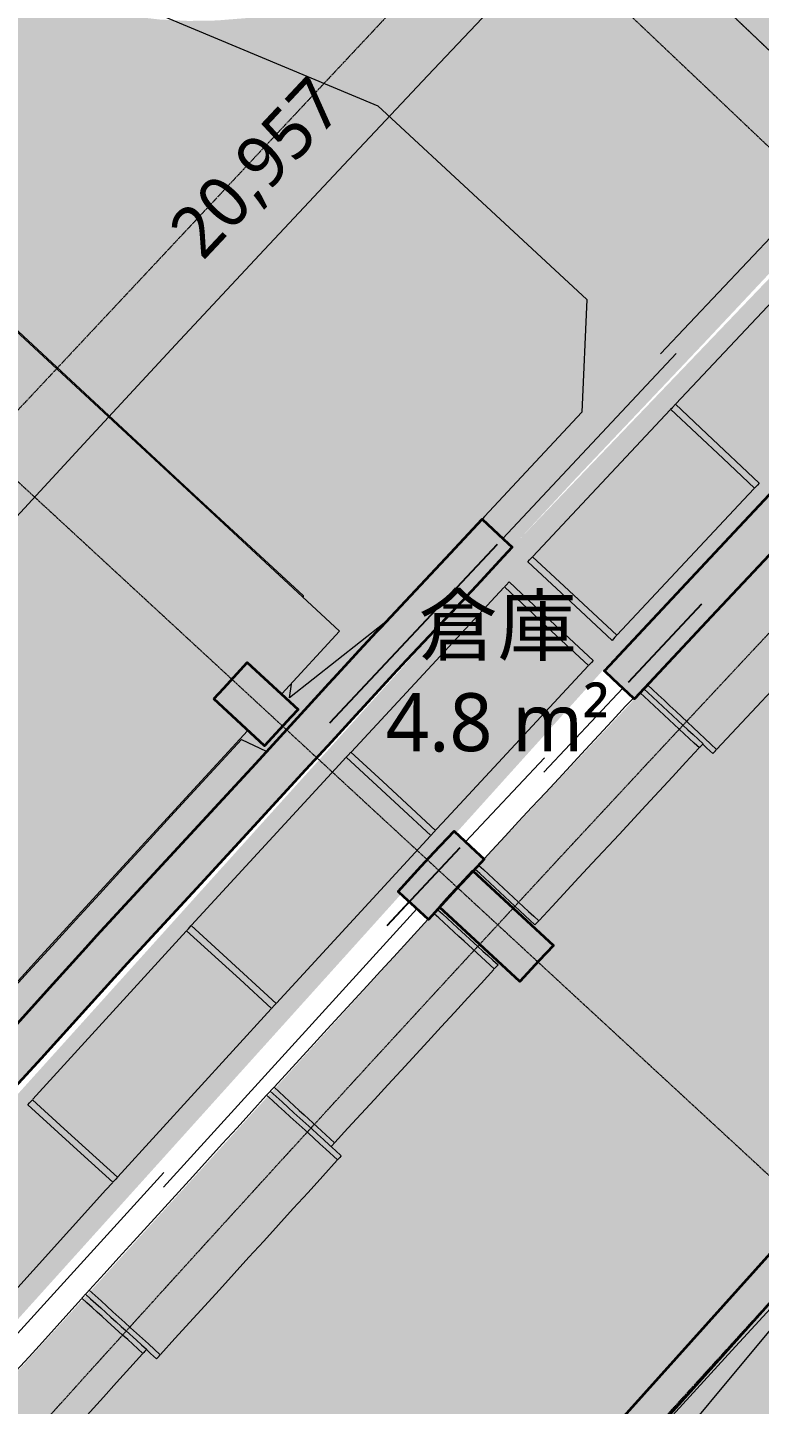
# Model space of a CAD drawing. Header units: millimetres. Extents: x -100577 to 287200, y -212120 to 238461.
# Drawn here: x 57583 to 60252, y 40721 to 45742 of the extents above; entities that cross this region are included whole.
import ezdxf

# ---------------------------------------------------------------- set-up
doc = ezdxf.new("R2010")
doc.units = ezdxf.units.MM
doc.linetypes.add('DASHDOT', pattern=[3.556, 2.54, -0.508, 0, -0.508])
doc.linetypes.add('PHANTOM', pattern=[6.35, 3.175, -0.635, 0.635, -0.635, 0.635, -0.635])
for name, color, linetype, lineweight in [('01_切断（構造・壁）', 7, 'Continuous', 35), ('02_切断（家具）', 8, 'Continuous', 18), ('06_部屋の色', 8, 'Continuous', 0), ('07_切断（建具）', 7, 'Continuous', 18), ('11_見えがかり（家具）', 8, 'Continuous', 9), ('20_上部（屋根の外形・梁）', 8, 'PHANTOM', 9), ('40_通り芯', 1, 'DASHDOT', 9), ('50_寸法', 3, 'Continuous', 9), ('60_部屋名・面積', 7, 'Continuous', 13), ('70_断面の位置', 6, 'DASHDOT', 9)]:
    doc.layers.add(name, color=color, linetype=linetype, lineweight=lineweight)
doc.styles.add('JP', font='NotoSansCJKjp-Regular.otf')

msp = doc.modelspace()

# ---------------------------------------------------------------- hatches: boundary and pattern name
at = {"layer": '01_切断（構造・壁）'}
for points in [[(63671.7, 47412.9), (63705.8, 47379.1), (63707, 47377.7), (63707, 47377.7), (63707, 47377.7), (63705.8, 47376.3), (63675.9, 47346.3), (63541, 47210.6), (63284.7, 46952.6), (63283.9, 46951.8), (62818.8, 46469.9), (62464.9, 46103.2), (61199.4, 44791.9), (61198.5, 44791.1), (60679.8, 44237.7), (60287.2, 43818.7), (60076.1, 43593.5), (59796.7, 43295.4), (59795.4, 43294.1), (59795.4, 43294.1), (59795.4, 43294.1), (59793.9, 43295.3), (59717.2, 43367.2), (59687.3, 43395.2), (59686, 43396.5), (59687.3, 43398), (60178, 43921.5), (61090.1, 44894.7), (61090.5, 44895.1), (62142.4, 45985.1), (62357.1, 46207.6), (62449.4, 46303.1), (63176.9, 47057), (63177.2, 47057.3), (63177.3, 47057.4), (63434.3, 47316), (63475.2, 47357.1), (63599.4, 47482), (63600.8, 47483.3), (63602.1, 47482.1)], [(57663.8, 42241.5), (57794.9, 42386.5), (57834.9, 42430.7), (58058, 42671.9), (58325.6, 42961.3), (58415.1, 43058.9), (58669.8, 43336.8), (58680.6, 43348.5), (58698.4, 43367.9), (58768.1, 43444), (58792.6, 43470.7), (58841.1, 43522.5), (58855.8, 43538.1), (58871.7, 43555.1), (58943.6, 43631.7), (59124.7, 43824.9), (59207.2, 43914), (59240.2, 43949.6), (59240.2, 43949.6), (59240.2, 43949.6), (59318.5, 43876.5), (59349.9, 43847.3), (59349.9, 43847.3), (59349.9, 43847.3), (59316.9, 43811.6), (59234.3, 43722.5), (59218.2, 43705.4), (59146.7, 43629), (58965.8, 43436.2), (58959.8, 43429.8), (58951.1, 43420.5), (58929.6, 43397.6), (58902.7, 43368.9), (58810.3, 43268.1), (58780, 43234.9), (58690.6, 43137.5), (58582.3, 43019.3), (58436.1, 42859.8), (58213.2, 42618.8), (57945.7, 42329.6), (57803.3, 42172.1), (57632.3, 41983), (57534.8, 41876.5), (57477.2, 41813.6), (57390.4, 41718.8), (57291, 41610.4), (57204.4, 41513.6), (57101.3, 41398.5), (56980.6, 41263.7), (56844.8, 41112.1), (56839.2, 41105.9), (56829.7, 41095.2), (56820.8, 41085.3), (56674.6, 40923.5), (56506.5, 40737.7), (56357.7, 40573), (56252, 40453.4), (56112.8, 40295.9), (56023, 40194.4), (55921, 40080.3), (55781.1, 39924.1), (55699.8, 39833.2), (55645.7, 39771.4), (55553.2, 39665.7), (55235.7, 39302.8), (55091.3, 39139.3), (54907.6, 38931.3), (54778.5, 38785.1), (54662.3, 38650.6), (54645.7, 38631.4), (54608.7, 38588.5), (54608.7, 38588.5), (54608.7, 38588.5), (54570.1, 38622), (54495.6, 38687), (54495.6, 38687), (54495.6, 38687), (54607.7, 38816.8), (54665.6, 38884), (54665.6, 38884), (54665.6, 38884), (54810.1, 39047.5), (55123.1, 39402), (55252, 39549.2), (55269.6, 39569.4), (55587, 39932.2), (55693.6, 40051.2), (55825.3, 40198.5), (55924.5, 40309.3), (56026, 40424.2), (56117.6, 40527.8), (56246, 40673.1), (56392.3, 40835), (56414.5, 40859.5), (56709.4, 41185.8), (56717.8, 41195.1), (56727.8, 41206.3), (56733.4, 41212.5), (56923.2, 41424.5), (57124.5, 41649.3), (57179.7, 41710.9), (57334.9, 41880.4), (57521.2, 42083.7), (57588.4, 42158.1)], [(58261.8, 43294.2), (58298.3, 43333.7), (58384, 43426.4), (58569, 43255.6), (58543.3, 43227.8), (58446.8, 43123.3)], [(59216.1, 42738.6), (59247.4, 42709.3), (59247.4, 42709.3), (59247.4, 42709.3), (59221.9, 42682.1), (59145.4, 42600.5), (59106.8, 42558.1), (59080.2, 42528.8), (59045, 42490.1), (59045, 42490.1), (59045, 42490.1), (58965.7, 42562.2), (58957.8, 42569.4), (58934, 42591.1), (58969.5, 42630.1), (59018.5, 42683.9), (59035.2, 42702.3), (59064.7, 42733.8), (59137.9, 42811.8)], [(59084.4, 42534.5), (59113.1, 42565.6), (59206.5, 42666.7), (59500.4, 42395.3), (59447.7, 42338.3), (59378.2, 42263.1)]]:
    msp.add_hatch(color=7, dxfattribs=at).paths.add_polyline_path(points)
at = {"layer": '02_切断（家具）'}
for points in [[(60233.9, 44062.5), (60119.1, 44170.3), (59927.8, 44350.1), (59934.3, 44357), (59945, 44368.4), (60059.8, 44260.5), (60251, 44080.7), (60244.6, 44073.9)], [(59714, 43507.5), (59598.9, 43614.9), (59407, 43794), (59413.4, 43800.9), (59424.1, 43812.4), (59539.2, 43704.9), (59731.1, 43525.8), (59724.7, 43518.9)], [(59628.6, 43415.9), (59513.4, 43523.3), (59321.4, 43702.2), (59327.8, 43709.1), (59338.5, 43720.6), (59453.7, 43613.2), (59645.7, 43434.2), (59639.3, 43427.3)], [(59053.5, 42796.3), (58937.9, 42903.2), (58745.1, 43081.3), (58751.5, 43088.3), (58762.1, 43099.8), (58877.8, 42992.8), (59070.5, 42814.6), (59064.1, 42807.7)], [(58472.5, 42165), (58356.4, 42271.5), (58162.9, 42448.8), (58169.2, 42455.8), (58179.8, 42467.3), (58295.9, 42360.9), (58489.4, 42183.5), (58483.1, 42176.6)], [(57894.1, 41531.4), (57777.6, 41637.3), (57583.3, 41813.9), (57589.6, 41820.9), (57600.2, 41832.5), (57716.7, 41726.5), (57911, 41549.9), (57904.6, 41543)]]:
    msp.add_hatch(color=8, dxfattribs=at).paths.add_polyline_path(points)
at = {"layer": '06_部屋の色', "true_color": 0xf6e3a4}
h = msp.add_hatch(color=8, dxfattribs=at)
h.paths.add_polyline_path([(44177.4, 42081.2), (44516.1, 42484.9), (44856, 42887.9), (43127.9, 44348.7), (46290.4, 48988.5), (46486.8, 49276.7), (46378.3, 49373.6), (46372.4, 49378.8), (46552.4, 49642.9), (46666.6, 49540.6), (46851.1, 49811.2), (46742.8, 49908.5), (46737, 49913.7), (46917.2, 50178), (47031.1, 50075.3), (47065.3, 50125.4), (47096.3, 50171), (48311.4, 51953.7), (48204.1, 52052.4), (48198.3, 52057.7), (48379.1, 52322.9), (48484.7, 52225.4), (48492, 52218.7), (48677.3, 52490.5), (48570.2, 52589.5), (48564.4, 52594.8), (48745.3, 52860.2), (48858, 52755.7), (48877.7, 52784.5), (49516.4, 53721.7), (49545.5, 53764.2), (49641.3, 53895.5), (49655.2, 53914.6), (49660, 53920.3), (49764.5, 54045.6), (49774.9, 54058.2), (49843.4, 54136.5), (49845.5, 54138.9), (49907.4, 54248.7), (49909.2, 54251.8), (49909.2, 54251.9), (49911.5, 54255.5), (50062, 54494.7), (50064.5, 54498), (50235.1, 54718.9), (50238, 54721.9), (50429, 54925.4), (50432.2, 54928.2), (50641.8, 55112.4), (50645.2, 55114.8), (50871.6, 55278.1), (50873.4, 55279.1), (51080.1, 55399.8), (51116.2, 55420.9), (51333.5, 55521.2), (51373.4, 55539.6), (51599.3, 55618.6), (51640.8, 55633.1), (51873.2, 55690), (51915.9, 55700.5), (52152.7, 55734.8), (52195.5, 55741), (52196.3, 55741.1), (52200.5, 55741.3), (52482.9, 55754.9), (52538.6, 55754.9), (54873.8, 55754.5), (54873.9, 55903), (54873.9, 55906.5), (58469.9, 55906), (58469.8, 55759.5), (58469.8, 55754), (58509.8, 55754), (58521.4, 55754), (61629.2, 55753.6), (61669.1, 55753.6), (61671, 55753.6), (61677.1, 55753.6), (61679, 55753.5), (61681, 55753.4), (61681.5, 55753.3), (61976.7, 55738.5), (61981, 55737.8), (62269.5, 55693.9), (62273.6, 55692.9), (62556.4, 55620.2), (62560.3, 55618.8), (62834.4, 55518.2), (62838, 55516.4), (63100.7, 55388.7), (63104.1, 55386.6), (63352.8, 55233.1), (63355.8, 55230.8), (63587.9, 55053.1), (63588.7, 55052.3), (63800.4, 54853.6), (63806.6, 54847.7), (63827.7, 54825.8), (63832.7, 54820.5), (63876.8, 54774.8), (64047.5, 54597.6), (66483.2, 52068.4), (66802.3, 51737.1), (66836.9, 51701.1), (66849.8, 51687.7), (66847.6, 51685.6), (66741.1, 51582.1), (66843.2, 51476.3), (66846.7, 51472.7), (66760.5, 51389), (66251.5, 50899.2), (66199.2, 50847.7), (66099.9, 50949.6), (66093.1, 50956.5), (66089.5, 50953), (66089.4, 50952.8), (66088.7, 50952.1), (66085.5, 50949), (65798.8, 50666.6), (65457.1, 50334.7), (65455.7, 50333.3), (65449.7, 50327.5), (64959, 49839.6), (64948.4, 49829), (64514.9, 49402), (64619.1, 49297.4), (64622.1, 49294.3), (64558.2, 49231.4), (64209.6, 48880), (63858.6, 48530.9), (63374.6, 48038.3), (63209.4, 47871.8), (63101.2, 47978.5), (62757.4, 47631.8), (62751.2, 47625.4), (62569.8, 47438.2), (62674.8, 47335.4), (62678.4, 47331.9), (62526.4, 47175.2), (62186.8, 46829.4), (61698.6, 46321.1), (61217.9, 45825.1), (60870.4, 45458.4), (60798.3, 45383.3), (60693.2, 45483.3), (60688.2, 45488.1), (60476.6, 45267.7), (60583.2, 45166.4), (60586.9, 45163), (60534.7, 45108.7), (60052.5, 44594.7), (59577.6, 44093.2), (59351.3, 43848.7), (59245.2, 43947.7), (59240.1, 43952.5), (59127.1, 43830.4), (59123.3, 43826.3), (58798.2, 43479.6), (58793.4, 43474.5), (58791.1, 43472.1), (58786.7, 43467.3), (58785.4, 43465.8), (58328.3, 42967.2), (58324.2, 42962.6), (57843.8, 42443.3), (57833.4, 42432.1), (57526.4, 42092.4), (57519.7, 42085.1), (57178.2, 41712.2), (56717.9, 41198.3), (56709.1, 41188.4), (56708.9, 41188.2), (56707.9, 41187.1), (56250, 40680.5), (56244.5, 40674.4), (55927.7, 40316), (55923, 40310.6), (55590.5, 39939.1), (55585.5, 39933.5), (55128.5, 39411.1), (55121.6, 39403.3), (54664.1, 38885.3), (54492.8, 38686.8), (54605.6, 38588.5), (54607.4, 38587), (54461.8, 38418.2), (54129.2, 38037.8), (53671.3, 37502), (53220.2, 36979.1), (52907.7, 36608.5), (52646.1, 36302.3), (51656.5, 37138.8), (51347.2, 37400.2), (51845.2, 37987.1), (52358.5, 38587.4), (52860.8, 39170.5), (53365.4, 39751.7), (50500.3, 42248), (49986.6, 41656.2), (49475, 41062.4), (48965.7, 40466.8), (48445.3, 39853.7), (48405.3, 39806.3), (50696.8, 37870.2), (50245.1, 37333.6), (49756.1, 36748.6), (49431.2, 36357.7), (48949, 35773.6), (48946.5, 35772), (48943.2, 35772.2), (43003.2, 40658.3), (43001.4, 40661.7), (43002.5, 40665.4), (43671, 41474)])
h.paths.add_polyline_path([(59417.2, 48399.8), (59346.9, 48477.5), (59271.8, 48550.4), (59192, 48618.2), (59108, 48680.7), (59020, 48737.5), (58928.6, 48788.5), (58834, 48833.3), (58736.6, 48871.9), (58637, 48904.1), (58535.4, 48929.6), (58432.5, 48948.5), (58328.5, 48960.5), (58223.9, 48965.8), (58119.2, 48964.2), (58014.9, 48955.8), (57911.3, 48940.5), (57808.9, 48918.5), (57708.2, 48889.9), (57609.6, 48854.7), (57513.5, 48813.2), (57420.3, 48765.4), (57330.4, 48711.7), (57244.3, 48652.2), (57162.2, 48587.2), (57084.5, 48517), (57011.6, 48441.8), (56943.8, 48362.1), (56881.3, 48278), (56824.5, 48190.1), (56773.6, 48098.7), (56728.7, 48004), (56690.1, 47906.7), (56658, 47807.1), (56632.4, 47705.5), (56613.6, 47602.6), (56601.5, 47498.5), (56596.2, 47393.9), (56597.8, 47289.3), (56606.3, 47184.9), (56621.5, 47081.3), (56643.5, 46978.9), (56672.1, 46878.3), (56707.3, 46779.6), (56748.9, 46683.5), (56796.6, 46590.4), (56850.3, 46500.5), (56909.8, 46414.3), (56974.8, 46332.3), (57045, 46254.6), (57120.2, 46181.7), (57199.9, 46113.9), (57284, 46051.4), (57371.9, 45994.6), (57463.4, 45943.6), (57558, 45898.7), (57655.3, 45860.2), (57754.9, 45828), (57856.5, 45802.5), (57959.5, 45783.6), (58063.5, 45771.5), (58168.1, 45766.3), (58272.8, 45767.9), (58377.1, 45776.3), (58480.7, 45791.6), (58583, 45813.6), (58683.7, 45842.2), (58782.4, 45877.4), (58878.5, 45918.9), (58971.7, 45966.6), (59061.5, 46020.4), (59147.7, 46079.9), (59229.8, 46144.9), (59307.4, 46215.1), (59380.3, 46290.2), (59448.1, 46370), (59510.6, 46454.1), (59567.4, 46542), (59618.4, 46633.4), (59663.3, 46728.1), (59701.9, 46825.4), (59734, 46925), (59759.5, 47026.6), (59778.4, 47129.5), (59790.5, 47233.5), (59795.7, 47338.1), (59794.1, 47442.8), (59785.7, 47547.1), (59770.4, 47650.8), (59748.4, 47753.1), (59719.8, 47853.8), (59684.6, 47952.5), (59643.1, 48048.6), (59595.4, 48141.7), (59541.6, 48231.6), (59482.1, 48317.8)], flags=0)
at = {"layer": '06_部屋の色', "true_color": 0xe9dfcf}
h = msp.add_hatch(color=8, dxfattribs=at)
h.paths.add_polyline_path([(49022.5, 30769.9), (49370.2, 31207.1), (49497.6, 31367.5), (49974.9, 31963.3), (50454.5, 32557.4), (50936.2, 33149.6), (51255.7, 33539.4), (51420.1, 33740.1), (51906.3, 34328.8), (52394.6, 34915.7), (52885.1, 35500.7), (53180.1, 35850), (53180.1, 35850), (53243, 35924.5), (53244.9, 35922.9), (54741, 37666.6), (55040, 38015), (55041.6, 38016.8), (55137.2, 38128.3), (55137.6, 38128.8), (55137.6, 38128.8), (55152.4, 38145.5), (55187.6, 38185.3), (55219.4, 38221.3), (55237.2, 38241.4), (56711.9, 39910.2), (57026.8, 40266.5), (57028.4, 40268.4), (57125.5, 40378.2), (57125.7, 40378.4), (57125.7, 40378.4), (57125.7, 40378.4), (57125.7, 40378.4), (57136.1, 40389.9), (57183.5, 40441.9), (57227, 40489.7), (58726.3, 42137.1), (59046.4, 42488.8), (59048.1, 42490.6), (59146.9, 42599.2), (59147.6, 42599.9), (59162.6, 42615.9), (59249.8, 42709), (59688.5, 43177), (59796.8, 43292.6), (59819.8, 43317.1), (61200.4, 44790.2), (61200.5, 44790.3), (61200.5, 44790.3), (61200.5, 44790.3), (63117.3, 46776.3), (63281.8, 46946.8), (63285.7, 46950.8), (63674.5, 47342), (63710, 47377.8), (63706.1, 47381.6), (64213.4, 47894.8), (64752.1, 48435.7), (65116.6, 48798.7), (65119.4, 48795.9), (65376.4, 49054.5), (65402.5, 49080.8), (65402.6, 49080.9), (67432.9, 51065), (67546.4, 51175.8), (67550.1, 51179.5), (67550.1, 51179.5), (67550.1, 51179.5), (67669, 51292.3), (67872.8, 51485.7), (67985.8, 51592.9), (67984.2, 51594.6), (68202, 51801.3), (68203.6, 51799.6), (68713.3, 52283.3), (68711.7, 52285), (69617, 53144.2), (69618.6, 53142.5), (69662.9, 53184.6), (69989.4, 52835.9), (70054.6, 52897.7), (70054.6, 52897.7), (70054.6, 52897.7), (70054.6, 52897.7), (70120.6, 52958.6), (69794.6, 53307.7), (69839.4, 53349), (69837.8, 53350.7), (71492.2, 54875.3), (71493.8, 54873.6), (71870.2, 55220.6), (71868.6, 55222.3), (71935.2, 55283), (73145.3, 53950.5), (72586, 53440.7), (72028.7, 52928.8), (71473.2, 52414.9), (70957.1, 51933.8), (70368, 51380.9), (69818.3, 50860.8), (69270.6, 50338.6), (68797.2, 49884), (68180.9, 49288.2), (67639, 48760), (67099.1, 48229.8), (66669, 47804.2), (66025.2, 47163.3), (65491.2, 46627), (64959.2, 46088.8), (64570, 45692.1), (64570, 45692.1), (64429.3, 45548.6), (63901.3, 45006.5), (63375.4, 44462.4), (62851.5, 43916.3), (62503.5, 43550.9), (62503.5, 43550.9), (62329.6, 43368.3), (61809.8, 42818.3), (61292, 42266.4), (60776.3, 41712.6), (60472, 41383.5), (60262.6, 41156.9), (59751, 40599.3), (59241.5, 40039.7), (58734.1, 39478.3), (58467.6, 39181.3), (58228.8, 38915), (57725.5, 38349.8), (57224.4, 37782.8), (56725.4, 37213.9), (56497.1, 36951.6), (56228.5, 36643.1), (55733.7, 36070.5), (55241.1, 35496.1), (54750.6, 34919.8), (54554.7, 34687.9), (54262.3, 34341.7), (53776.1, 33761.8), (53292, 33180.1), (52810.2, 32596.6), (52650.3, 32401.5), (52330.5, 32011.3), (51853, 31424.2), (51377.7, 30835.3), (50904.6, 30244.7), (50781.3, 30089.7), (50433.6, 29652.3), (50285.5, 29464.6), (49817.7, 29834.3), (49775.2, 29861.2), (49727, 29880.8), (49674, 29894.4), (49617.3, 29903), (49557.8, 29908.1), (49496.3, 29910.8), (49371.8, 29914), (49310.7, 29917.1), (49247.2, 29917.1), (49178.4, 29910.5), (49106.4, 29899.7), (48960, 29875.1), (48889.4, 29866.1), (48823, 29862.5), (48762.7, 29866.6), (48710.4, 29881), (48663.1, 29901.7), (48616.4, 29923.2), (48570.8, 29946.1), (48526.5, 29970.7), (48484.1, 29997.5), (48443.4, 30026.5), (47554.4, 28893.5), (48079, 29569.3), (48549.7, 30170.5)])
h.paths.add_polyline_path([(53445.9, 35759.4), (53339.9, 35849), (53334.8, 35843), (53273.8, 35770.8), (53391.4, 35671.4), (53397.3, 35678.4), (53457.5, 35749.6)], flags=0)
at = {"layer": '06_部屋の色', "true_color": 0xd9d3ec}
for points in [[(63065.3, 47729), (66954.5, 51580.9), (67336.3, 51185), (63457.5, 47343.4), (59682.3, 43400.1), (59280, 43775.1)], [(55088.1, 38303.8), (54673.5, 38665.2), (59280, 43775.1), (59682.3, 43400.1)]]:
    msp.add_hatch(color=8, dxfattribs=at).paths.add_polyline_path(points)
at = {"layer": '06_部屋の色', "true_color": 0xe9dfcf}
for points in [[(69183.6, 33329.2), (59145.9, 42600.1), (61199.4, 44791.1), (71100.4, 35374.3), (70142, 34351.7), (70167.6, 34327.8), (69209.3, 33305.4)], [(59145.9, 42600.1), (69183.6, 33329.2), (68240.3, 32292.7), (68266.2, 32269.2), (67323, 31232.9), (67297, 31256.3), (63750.1, 34437.3), (63796.7, 34490.9), (63858.3, 34575.7), (63912.3, 34665.5), (63958.3, 34759.8), (63995.8, 34857.6), (64024.7, 34958.4), (64044.7, 35061.3), (64055.7, 35165.5), (64057.5, 35270.4), (64050.2, 35374.9), (64033.8, 35478.5), (64008.4, 35580.2), (63974.3, 35679.3), (63931.7, 35775.1), (63880.8, 35866.8), (63822.2, 35953.7), (63756.3, 36035.1), (63683.4, 36110.5), (63604.3, 36179.3), (63519.5, 36240.9), (63429.6, 36294.9), (63335.4, 36340.9), (63237.6, 36378.5), (63136.8, 36407.3), (63033.9, 36427.4), (62929.6, 36438.3), (62824.8, 36440.1), (62720.2, 36432.8), (62616.7, 36416.4), (62515, 36391.1), (62415.9, 36356.9), (62320.1, 36314.3), (62228.4, 36263.5), (62141.5, 36204.9), (62060, 36138.9), (61984.6, 36066.1), (61962.4, 36040.5), (57124.7, 40379.3)]]:
    msp.add_hatch(color=8, dxfattribs=at).paths.add_polyline_path(points)
at = {"layer": '06_部屋の色', "true_color": 0x9fcb84}
h = msp.add_hatch(color=8, dxfattribs=at)
h.paths.add_polyline_path([(57319.5, 37890.7), (57526.9, 38125.6), (57734.7, 38360.2), (57942.8, 38594.4), (58151.3, 38828.3), (58360.2, 39061.9), (58464.1, 39177.8), (58569.4, 39295.2), (58778.9, 39528.1), (58988.9, 39760.7), (59199.2, 39993), (59409.8, 40225), (59620.8, 40456.7), (59832.2, 40688), (60043.9, 40919), (60255.9, 41149.7), (60468.4, 41380), (67002.1, 35345.3), (68108.2, 34323.6), (67906.7, 34105.1), (67705.5, 33886.2), (67504.6, 33667), (67304, 33447.5), (67103.8, 33227.7), (66903.9, 33007.6), (66704.4, 32787.2), (66505.2, 32566.4), (66306.3, 32345.4), (66209.8, 32237.7), (66206.4, 32234), (66107.8, 32124.1), (65909.7, 31902.4), (65711.8, 31680.5), (65514.3, 31458.2), (65317.2, 31235.6), (65120.4, 31012.8), (64923.9, 30789.6), (64727.8, 30566.1), (64532, 30342.4), (64336.6, 30118.3), (60415, 33533.2), (56493.5, 36948), (56699.5, 37184.2), (56905.8, 37420), (57112.5, 37655.5)])
h.paths.add_polyline_path([(61915.9, 35986.9), (61854.2, 35902.1), (61800.2, 35812.3), (61754.3, 35718.1), (61716.7, 35620.2), (61687.8, 35519.4), (61667.8, 35416.5), (61656.9, 35312.3), (61655, 35207.5), (61662.4, 35102.9), (61678.8, 34999.3), (61704.1, 34897.6), (61738.2, 34798.5), (61780.9, 34702.7), (61831.7, 34611.1), (61890.3, 34524.1), (61956.3, 34442.7), (62029.1, 34367.3), (62108.2, 34298.5), (62193, 34236.9), (62282.9, 34182.9), (62377.1, 34136.9), (62475, 34099.4), (62575.8, 34070.5), (62678.7, 34050.5), (62782.9, 34039.5), (62887.7, 34037.7), (62992.3, 34045), (63095.8, 34061.4), (63197.6, 34086.7), (63296.7, 34120.9), (63392.4, 34163.5), (63484.1, 34214.3), (63571, 34273), (63652.5, 34338.9), (63727.9, 34411.8), (63750, 34437.1), (63796.7, 34490.9), (63858.3, 34575.7), (63912.3, 34665.5), (63958.3, 34759.8), (63995.8, 34857.6), (64024.7, 34958.4), (64044.7, 35061.3), (64055.7, 35165.5), (64057.5, 35270.4), (64050.2, 35374.9), (64033.8, 35478.5), (64008.4, 35580.2), (63974.3, 35679.3), (63931.7, 35775.1), (63880.8, 35866.8), (63822.2, 35953.7), (63756.3, 36035.1), (63683.4, 36110.5), (63604.3, 36179.3), (63519.5, 36240.9), (63429.6, 36294.9), (63335.4, 36340.9), (63237.6, 36378.5), (63136.8, 36407.3), (63033.9, 36427.4), (62929.6, 36438.3), (62824.8, 36440.1), (62720.2, 36432.8), (62616.7, 36416.4), (62515, 36391.1), (62415.9, 36356.9), (62320.1, 36314.3), (62228.4, 36263.5), (62141.5, 36204.9), (62060, 36138.9), (61984.6, 36066.1), (61962.3, 36040.4)], flags=0)

# ---------------------------------------------------------------- linework, layer by layer
at = {"layer": '01_切断（構造・壁）'}
for points in [[(62464.9, 46103.2), (61199.4, 44791.9), (61198.5, 44791.1), (60679.8, 44237.7), (60287.2, 43818.7), (60076.1, 43593.5), (59796.7, 43295.4), (59795.4, 43294.1), (59795.4, 43294.1), (59795.4, 43294.1), (59793.9, 43295.3), (59717.2, 43367.2), (59687.3, 43395.2), (59686, 43396.5), (59687.3, 43398), (60178, 43921.5), (61090.1, 44894.7), (61090.5, 44895.1), (62142.4, 45985.1)], [(57663.8, 42241.5), (57794.9, 42386.5), (57834.9, 42430.7), (58058, 42671.9), (58325.6, 42961.3), (58415.1, 43058.9), (58669.8, 43336.8), (58680.6, 43348.5), (58698.4, 43367.9), (58768.1, 43444), (58792.6, 43470.7), (58841.1, 43522.5), (58855.8, 43538.1), (58871.7, 43555.1), (58943.6, 43631.7), (59124.7, 43824.9), (59207.2, 43914), (59240.2, 43949.6), (59240.2, 43949.6), (59240.2, 43949.6), (59318.5, 43876.5), (59349.9, 43847.3), (59349.9, 43847.3), (59349.9, 43847.3), (59316.9, 43811.6), (59234.3, 43722.5), (59218.2, 43705.4), (59146.7, 43629), (58965.8, 43436.2), (58959.8, 43429.8), (58951.1, 43420.5), (58929.6, 43397.6), (58902.7, 43368.9), (58810.3, 43268.1), (58780, 43234.9), (58690.6, 43137.5), (58582.3, 43019.3), (58436.1, 42859.8), (58213.2, 42618.8), (57945.7, 42329.6), (57803.3, 42172.1), (57632.3, 41983), (57534.8, 41876.5)], [(58261.8, 43294.2), (58298.3, 43333.7), (58384, 43426.4), (58569, 43255.6), (58543.3, 43227.8), (58446.8, 43123.3), (58261.8, 43294.2)], [(59216.1, 42738.6), (59247.4, 42709.3), (59247.4, 42709.3), (59247.4, 42709.3), (59221.9, 42682.1), (59145.4, 42600.5), (59106.8, 42558.1), (59080.2, 42528.8), (59045, 42490.1), (59045, 42490.1), (59045, 42490.1), (58965.7, 42562.2), (58957.8, 42569.4), (58934, 42591.1), (58969.5, 42630.1), (59018.5, 42683.9), (59035.2, 42702.3), (59064.7, 42733.8), (59137.9, 42811.8), (59216.1, 42738.6)], [(59084.4, 42534.5), (59113.1, 42565.6), (59206.5, 42666.7), (59500.4, 42395.3), (59447.7, 42338.3), (59378.2, 42263.1), (59084.4, 42534.5)], [(57521.2, 42083.7), (57588.4, 42158.1), (57663.8, 42241.5)], [(59660.4, 40569), (60463.3, 41464.2), (60533.8, 41399.1), (61282.9, 40706.8), (61540.2, 40469), (61976.8, 40065.5), (61976.8, 40065.5), (61976.8, 40065.5), (61935.5, 40020.8), (61911.6, 39994.9), (61896.8, 39978.9), (61896.8, 39978.9), (61896.8, 39978.9), (61719.7, 40142.4), (61161.4, 40657.7), (60870.6, 40926.2), (60472, 41294.2), (59012.2, 39666.5), (57475.5, 37953.1), (56579.3, 36953.8)]]:
    msp.add_lwpolyline(points, dxfattribs=at)
at = {"layer": '02_切断（家具）'}
for points in [[(60233.9, 44062.5), (60119.1, 44170.3), (59927.8, 44350.1), (59934.3, 44357), (59945, 44368.4), (60059.8, 44260.5), (60251, 44080.7), (60244.6, 44073.9), (60233.9, 44062.5)], [(59714, 43507.5), (59598.9, 43614.9), (59407, 43794), (59413.4, 43800.9), (59424.1, 43812.4), (59539.2, 43704.9), (59731.1, 43525.8), (59724.7, 43518.9), (59714, 43507.5)], [(59628.6, 43415.9), (59513.4, 43523.3), (59321.4, 43702.2), (59327.8, 43709.1), (59338.5, 43720.6), (59453.7, 43613.2), (59645.7, 43434.2), (59639.3, 43427.3), (59628.6, 43415.9)], [(59053.5, 42796.3), (58937.9, 42903.2), (58745.1, 43081.3), (58751.5, 43088.3), (58762.1, 43099.8), (58877.8, 42992.8), (59070.5, 42814.6), (59064.1, 42807.7), (59053.5, 42796.3)], [(58472.5, 42165), (58356.4, 42271.5), (58162.9, 42448.8), (58169.2, 42455.8), (58179.8, 42467.3), (58295.9, 42360.9), (58489.4, 42183.5), (58483.1, 42176.6), (58472.5, 42165)], [(57894.1, 41531.4), (57777.6, 41637.3), (57583.3, 41813.9), (57589.6, 41820.9), (57600.2, 41832.5), (57716.7, 41726.5), (57911, 41549.9), (57904.6, 41543), (57894.1, 41531.4)]]:
    msp.add_lwpolyline(points, dxfattribs=at)
at = {"layer": '07_切断（建具）'}
for points in [[(60525.9, 45223.7), (59890.8, 44551.9)], [(59947.5, 44553.8), (59315.4, 43879.4)], [(59753.5, 43333.5), (59465.9, 43026.6)], [(59467.7, 43079.7), (59180, 42772.8)], [(58078.7, 41514), (59002, 42528.5)], [(57156.3, 40552.5), (58079.8, 41567.1)]]:
    msp.add_lwpolyline(points, dxfattribs=at)
at = {"layer": '11_見えがかり（家具）'}
for points in [[(53699.8, 43516.3), (53887.5, 43959.1), (54235.7, 44345), (54935.5, 45113.6), (55286.7, 45496.7), (55639.2, 45878.7), (56036.8, 46162.9), (56556.2, 46182.7), (57075.5, 46202.4), (58859.5, 45457.2), (59240.6, 45103.9), (59621.8, 44750.5), (59604, 44339.2), (59249.2, 43959.4), (59241.5, 43951.2)], [(56551.1, 41163.9), (54803.1, 42734.6), (55348.1, 43338.8), (55895.5, 43940.8), (56445.2, 44540.6), (56997.3, 45138.4), (58720.5, 43540.6), (58510.1, 43312.7)], [(58588.5, 43665.7), (58589, 43669.3), (58207.9, 44022.7), (57445.7, 44729.4), (57064.5, 45082.8), (57062, 45081.1)], [(59946.6, 44369.7), (60300.5, 44745.4), (60458.2, 44911.8)], [(59425.5, 43813.8), (59818.6, 44233.8), (59926.6, 44348.5)], [(60232.5, 44061), (60193.4, 44019.4), (59732.5, 43527.2)], [(60751.1, 43809.1), (60588.2, 43635.2), (60533.4, 43576.8), (60478.7, 43518.4), (60423.9, 43460), (60369.1, 43401.5), (60314.4, 43343.1), (60259.6, 43284.7), (60096.7, 43110.8)], [(58763.6, 43101.1), (59320.1, 43700.7)], [(58883.1, 43570.5), (58538, 43297.8), (58544.8, 43347.3)], [(59627.3, 43414.4), (59096.3, 42842.5), (59071.9, 42816.1)], [(59844.9, 43344.1), (59861.2, 43328.8), (59882.5, 43308.8), (59903.8, 43288.9), (59925.1, 43268.9), (59946.3, 43249), (59988.9, 43209.1), (60010.2, 43189.2), (60031.5, 43169.2), (60052.7, 43149.3), (60074, 43129.3), (60095.3, 43109.4), (60094.2, 43108.2), (60093, 43107), (60091.9, 43105.7), (60090.7, 43104.5), (60089.6, 43103.3), (60087.3, 43100.9), (60086.2, 43099.7), (60085, 43098.4), (60083.9, 43097.2), (60082.8, 43096), (60081.6, 43094.8), (60060.4, 43114.7), (60046.6, 43127.6)], [(59275.7, 42741.2), (59324.5, 42793.8), (59373.3, 42846.4), (59422.1, 42898.9), (59470.9, 42951.5), (59519.8, 43004.1), (59617.4, 43109.2), (59666.2, 43161.8), (59715, 43214.3), (59763.8, 43266.9), (59790.6, 43295.8)], [(59995.8, 43149.4), (59977.5, 43166.4), (59959.2, 43183.4), (59940.9, 43200.4), (59922.6, 43217.4), (59904.3, 43234.4), (59885.9, 43251.4), (59867.6, 43268.4), (59849.3, 43285.5), (59831, 43302.5), (59817.6, 43314.9)], [(59831.3, 43329.5), (59844.6, 43317.1), (59881.2, 43283.1), (59899.5, 43266.1), (59917.9, 43249.1), (59936.2, 43232.1), (59954.5, 43215.1), (59972.8, 43198), (59991.1, 43181), (60009.5, 43164), (60027.8, 43147), (60046.1, 43130), (60045, 43128.8), (60042.7, 43126.3), (60040.4, 43123.9), (60039.3, 43122.7), (60038.2, 43121.5), (60037, 43120.2), (60035.9, 43119), (60033.6, 43116.6), (60032.5, 43115.3), (60014.2, 43132.4), (59995.8, 43149.4)], [(58385.2, 43177.5), (58174.7, 42949.6), (57631.2, 42356.5), (57089.9, 41761.2), (56551.1, 41163.9)], [(56556.4, 41166.8), (56558.8, 41165), (56644.3, 41259.8), (56729.7, 41354.5), (56815.2, 41449.3), (56900.7, 41544), (56986.2, 41638.8), (57071.7, 41733.5), (57157.4, 41828), (57243.1, 41922.5), (57328.9, 42017), (57414.7, 42111.4), (57500.7, 42205.8), (57586.7, 42299.9), (57672.8, 42394.1), (57758.9, 42488.3), (57845, 42582.5), (57931.1, 42676.7), (58017.3, 42770.8), (58103.7, 42864.7), (58190.1, 42958.6), (58276.5, 43052.5), (58362.9, 43146.4), (58453, 43103.2)], [(58181.2, 42468.8), (58719.3, 43053.4), (58743.8, 43079.8)], [(60031.1, 43113.9), (59983.7, 43062.8), (59934.9, 43010.2), (59886, 42957.6), (59837.2, 42905.1), (59739.6, 42799.9), (59642, 42694.8), (59593.1, 42642.2), (59495.5, 42537.1), (59448.1, 42486)], [(59052.3, 42794.7), (58490.8, 42184.9)], [(59248, 42711.4), (59275.7, 42741.2)], [(59228.9, 42686.7), (59245.2, 42671.6), (59263.5, 42654.6), (59281.8, 42637.6), (59300.1, 42620.6), (59318.5, 42603.6), (59336.8, 42586.6), (59355.1, 42569.6), (59373.4, 42552.6), (59391.7, 42535.5), (59410.1, 42518.5), (59428.4, 42501.5), (59446.7, 42484.5), (59445.6, 42483.3), (59444.4, 42482.1), (59443.3, 42480.8), (59442.2, 42479.6), (59441, 42478.4), (59438.8, 42476), (59437.6, 42474.7), (59436.5, 42473.5), (59435.4, 42472.3), (59434.2, 42471.1), (59433.1, 42469.9), (59414.8, 42486.9), (59396.4, 42503.9)], [(59396.4, 42503.9), (59378.1, 42520.9), (59359.8, 42537.9), (59341.5, 42554.9), (59304.8, 42588.9), (59286.5, 42605.9), (59268.2, 42623), (59249.9, 42640), (59231.6, 42657), (59215.3, 42672.1)], [(58627.1, 42036.7), (58675.6, 42089.5), (58821.2, 42248), (58869.8, 42300.9), (58918.3, 42353.7), (59042.9, 42489.3)], [(59174.4, 42410.7), (59155.9, 42427.6), (59137.5, 42444.5), (59119.1, 42461.5), (59082.3, 42495.3), (59066, 42510.3)], [(59079.4, 42525.1), (59095.8, 42510), (59114.2, 42493.1), (59132.7, 42476.2), (59151.1, 42459.3), (59224.7, 42391.6), (59243.1, 42374.7), (59261.5, 42357.8), (59279.9, 42340.9), (59298.3, 42324), (59297.2, 42322.7), (59296.1, 42321.5), (59293.8, 42319.1), (59292.7, 42317.8), (59291.6, 42316.6), (59290.5, 42315.4), (59288.2, 42312.9), (59287.1, 42311.7), (59285.9, 42310.5), (59284.8, 42309.2), (59174.4, 42410.7)], [(57601.6, 41833.9), (57625.8, 41860.6), (58161.5, 42447.3)], [(59283.5, 42307.8), (59236.3, 42256.4), (59187.8, 42203.6), (59139.2, 42150.7), (59090.7, 42097.9), (59042.1, 42045.1), (58945.1, 41939.4), (58896.5, 41886.6), (58848, 41833.8), (58799.5, 41780.9), (58750.9, 41728.1), (58703.8, 41676.7)], [(58471.2, 42163.5), (57912.4, 41551.3)], [(58482.8, 41879.7), (58627.1, 42036.7)], [(58469.3, 41865), (58470.2, 41866), (58471.3, 41867.2), (58472.5, 41868.4), (58473.6, 41869.6), (58475.9, 41872.1), (58478.1, 41874.5), (58479.2, 41875.8), (58480.4, 41877), (58481.5, 41878.2), (58573.5, 41793.7), (58592, 41776.7), (58702.4, 41675.3), (58701.3, 41674), (58700.2, 41672.8), (58699, 41671.6), (58696.8, 41669.1), (58695.7, 41667.9), (58694.5, 41666.7), (58692.3, 41664.2), (58691.2, 41663)], [(57861.6, 41197.2), (57915.5, 41256.5), (57969.4, 41315.7), (58185, 41552.6), (58238.9, 41611.8), (58292.8, 41671), (58346.7, 41730.3), (58400.6, 41789.5), (58453.2, 41847.2)], [(58456.7, 41851.2), (58457.9, 41852.4), (58461.2, 41856.1), (58462.3, 41857.3), (58464.6, 41859.8), (58465.7, 41861), (58468, 41863.5), (58511.1, 41824.2), (58532.7, 41804.6), (58554.2, 41785), (58575.8, 41765.3), (58597.4, 41745.7), (58619, 41726.1), (58640.5, 41706.4), (58662.1, 41686.8), (58683.7, 41667.2), (58705.2, 41647.5), (58726.8, 41627.9), (58725.7, 41626.7), (58721.2, 41621.7), (58720.1, 41620.5), (58718.9, 41619.3), (58717.8, 41618.1), (58716.7, 41616.8), (58715.6, 41615.6), (58714.5, 41614.4), (58713.3, 41613.1), (58670.2, 41652.4), (58648.6, 41672), (58605.5, 41711.3), (58583.9, 41730.9), (58562.3, 41750.5), (58540.8, 41770.2), (58519.2, 41789.8), (58497.6, 41809.4), (58476.1, 41829.1), (58454.5, 41848.7), (58456.7, 41851.2)], [(58712, 41611.6), (58659.4, 41553.9), (58605.5, 41494.7), (58551.6, 41435.4), (58497.7, 41376.2), (58443.8, 41317), (58389.9, 41257.8), (58336, 41198.6), (58282.1, 41139.3), (58120.4, 40961.7), (58067.9, 40903.9)], [(57892.8, 41529.9), (57868.6, 41503.3), (57336.5, 40915.4)], [(59341.3, 40030.5), (59537.7, 40246.7), (59844.1, 40582.5), (60151.2, 40917.6), (60447.7, 41239.6)], [(57809, 41139.5), (57861.6, 41197.2)], [(57966.5, 40941), (57947.9, 40957.7), (57929.3, 40974.4), (57873.6, 41024.7), (57855.1, 41041.4), (57836.5, 41058.1), (57817.9, 41074.9), (57799.4, 41091.6), (57780.8, 41108.4), (57783, 41110.8), (57786.4, 41114.6), (57788.6, 41117), (57790.9, 41119.5), (57792, 41120.7), (57793.1, 41122), (57794.2, 41123.2), (57812.8, 41106.5), (57831.3, 41089.7), (57849.9, 41073), (57868.5, 41056.3), (57887, 41039.5), (57905.6, 41022.8), (57924.2, 41006), (57942.7, 40989.3), (57979.9, 40955.8), (57998.4, 40939.1), (58017, 40922.3), (58015.9, 40921.1), (58013.7, 40918.6), (58012.5, 40917.4), (58011.4, 40916.1), (58010.3, 40914.9), (58009.2, 40913.7), (58007, 40911.2), (58005.8, 40909.9), (58004.7, 40908.7), (58003.6, 40907.5), (57985, 40924.2), (57966.5, 40941)], [(57795.5, 41124.7), (57796.4, 41125.7), (57797.6, 41126.9), (57798.7, 41128.2), (57799.8, 41129.4), (57800.9, 41130.6), (57802.1, 41131.9), (57803.2, 41133.1), (57805.4, 41135.6), (57806.5, 41136.8), (57807.7, 41138), (57829.2, 41118.4), (57850.8, 41098.8), (57872.4, 41079.1), (57893.9, 41059.5), (57915.5, 41039.9), (57937.1, 41020.2), (57958.7, 41000.6), (57980.2, 40981), (58001.8, 40961.3), (58023.4, 40941.7), (58066.5, 40902.4), (58065.4, 40901.2), (58063.1, 40898.7), (58062, 40897.5), (58060.9, 40896.3), (58059.8, 40895), (58058.7, 40893.8), (58057.5, 40892.6), (58056.4, 40891.3), (58055.3, 40890.1), (58054.2, 40888.9), (58053, 40887.6), (58031.5, 40907.3), (58017.6, 40919.9)], [(57300.4, 40575.6), (57348.4, 40628.9), (57396.5, 40682.1), (57444.5, 40735.4), (57492.6, 40788.7), (57540.6, 40842), (57588.6, 40895.3), (57636.7, 40948.5), (57732.8, 41055.1), (57779.5, 41106.9)], [(58002.3, 40906), (57955.6, 40854.2), (57907.5, 40800.9), (57859.5, 40747.6), (57811.4, 40694.4), (57763.4, 40641.1), (57715.4, 40587.8), (57667.3, 40534.5), (57619.3, 40481.2), (57571.2, 40428), (57523.2, 40374.7), (57475.2, 40321.4), (57428.4, 40269.6)]]:
    msp.add_lwpolyline(points, dxfattribs=at)
at = {"layer": '20_上部（屋根の外形・梁）'}
for points in [[(65729.1, 52705.2), (63739.2, 50758.4), (63738.9, 50758.1), (61598.1, 48603.9), (61597.9, 48603.6), (60539.4, 47514.9), (60539.2, 47514.7), (59488.8, 46418.3), (59488.5, 46418.1), (57411.7, 44202.2), (57411.4, 44201.8), (55367.2, 41955.8), (55366.9, 41955.5), (53355.8, 39679.8)], [(59257.4, 39960.7), (60391.3, 41206.7)]]:
    msp.add_lwpolyline(points, dxfattribs=at)
at = {"layer": '40_建具'}
for points in [[(59294.9, 43857.6), (58683.3, 43205.1)], [(59774, 43355.4), (60041.1, 43640.3)], [(59159.5, 42750.9), (58892.4, 42465.9)], [(58974.9, 42553.9), (58892.4, 42465.9)]]:
    msp.add_lwpolyline(points, dxfattribs=at)
at = {"layer": '40_通り芯'}
for points in [[(73517.2, 33075.8), (59460, 46445.7)], [(57480.7, 40477.4), (57818.4, 40851.9), (58157, 41225.5), (58496.5, 41598.2), (58836.9, 41970.2), (59178.2, 42341.3), (59520.5, 42711.5), (59863.7, 43080.9), (60207.7, 43449.5), (60552.7, 43817.2), (60898.6, 44184.1), (61245.3, 44550.1), (61593, 44915.2), (61941.6, 45279.5), (62291.1, 45643), (62641.4, 46005.6)], [(71638.2, 31071), (57387.3, 44234.3)]]:
    msp.add_lwpolyline(points, dxfattribs=at)
at = {"layer": '50_寸法'}
for points in [[(35707.5, 11478.3), (72069.7, 55135)], [(60692.7, 45273.3), (50378.4, 55083.3)], [(53914.7, 39923), (54210.6, 40260.2), (54507.2, 40596.8), (54804.5, 40932.7), (55102.5, 41267.9), (55401.3, 41602.6), (55700.8, 41936.6), (56001, 42269.9), (56301.9, 42602.6), (56603.6, 42934.6), (56905.9, 43266), (57209, 43596.7), (57512.8, 43926.8), (57817.3, 44256.2), (58122.5, 44584.9), (58428.5, 44913), (58735.1, 45240.4), (59042.5, 45567.2), (59350.5, 45893.3)]]:
    msp.add_lwpolyline(points, dxfattribs=at)
at = {"layer": '70_断面の位置'}
msp.add_lwpolyline([(76403.2, 30015.6), (48836, 56169.9)], dxfattribs=at)

# ---------------------------------------------------------------- texts
at = {"layer": '50_寸法', "insert": (58508.7, 45145.1), "char_height": 187.87, "attachment_point": 8, "rotation": 46.8768, "style": 'JP'}
msp.add_mtext('20,957', dxfattribs=at)
at = {"layer": '60_部屋名・面積', "insert": (59297, 43383.4), "char_height": 211.68, "attachment_point": 5, "style": 'JP'}
msp.add_mtext('倉庫\\P4.8 m²', dxfattribs=at)

doc.saveas('drawing.dxf')
